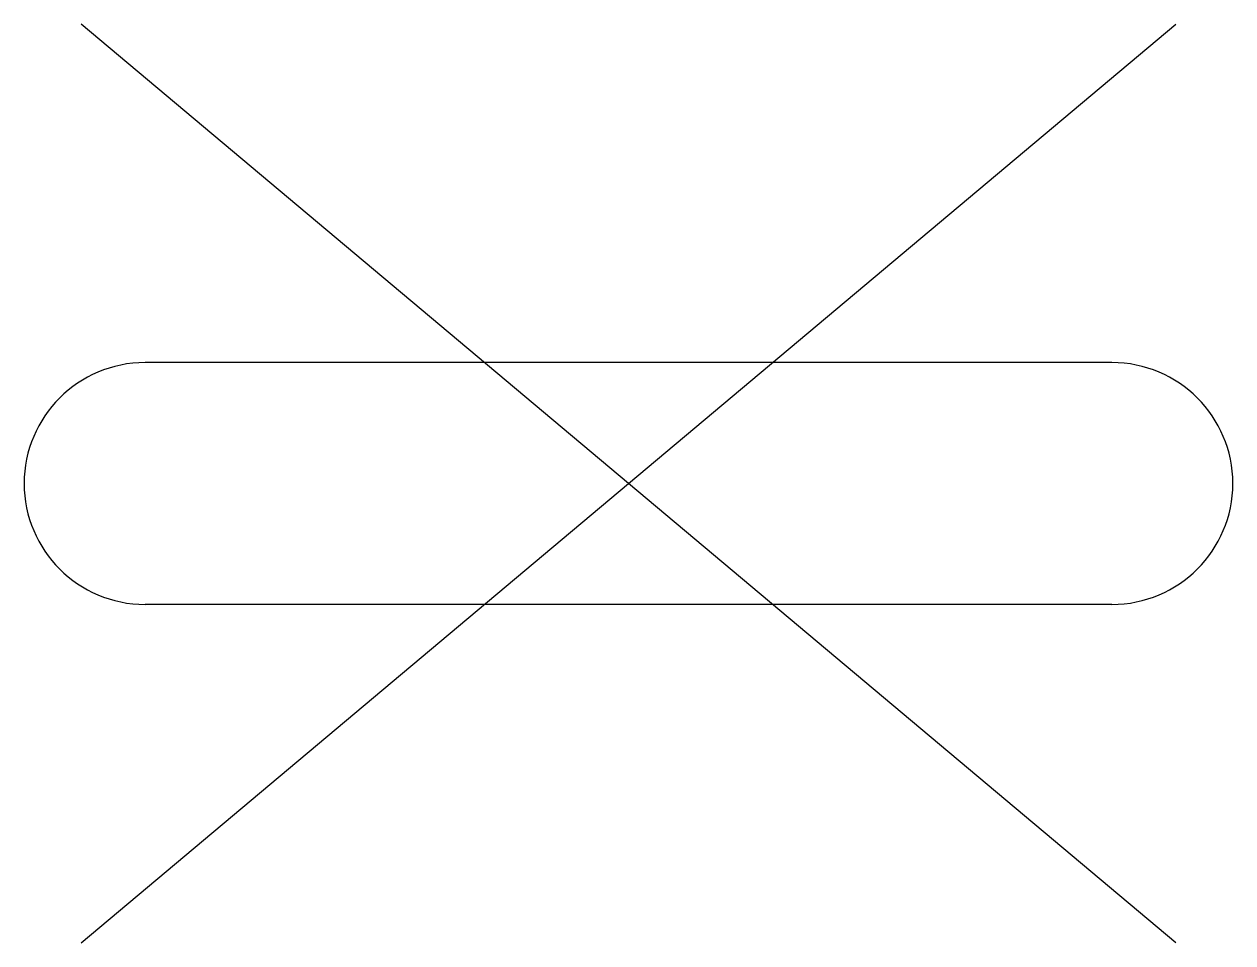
# Model space of a CAD drawing. Header units: metres. Extents: x -0.5 to 0.5, y -0.38 to 0.38.
import ezdxf

# ---------------------------------------------------------------- set-up
doc = ezdxf.new("R2010")
doc.units = ezdxf.units.M
doc.header["$LTSCALE"] = 0.2

msp = doc.modelspace()

# ---------------------------------------------------------------- linework, layer by layer
at = {"color": 0}
for p, q in [((-0.45272, -0.37988), (0.45272, 0.37988)), ((0.45272, -0.37988), (-0.45272, 0.37988))]:
    msp.add_line(p, q, dxfattribs=at)
for p, q in [((0.4, 0.1), (-0.4, 0.1)), ((0.4, -0.1), (-0.4, -0.1))]:
    msp.add_line(p, q)
for centre, start, end in [((-0.4, 0), 90, 270), ((0.4, 0), 270, 90)]:
    msp.add_arc(centre, 0.1, start, end)

doc.saveas('drawing.dxf')
